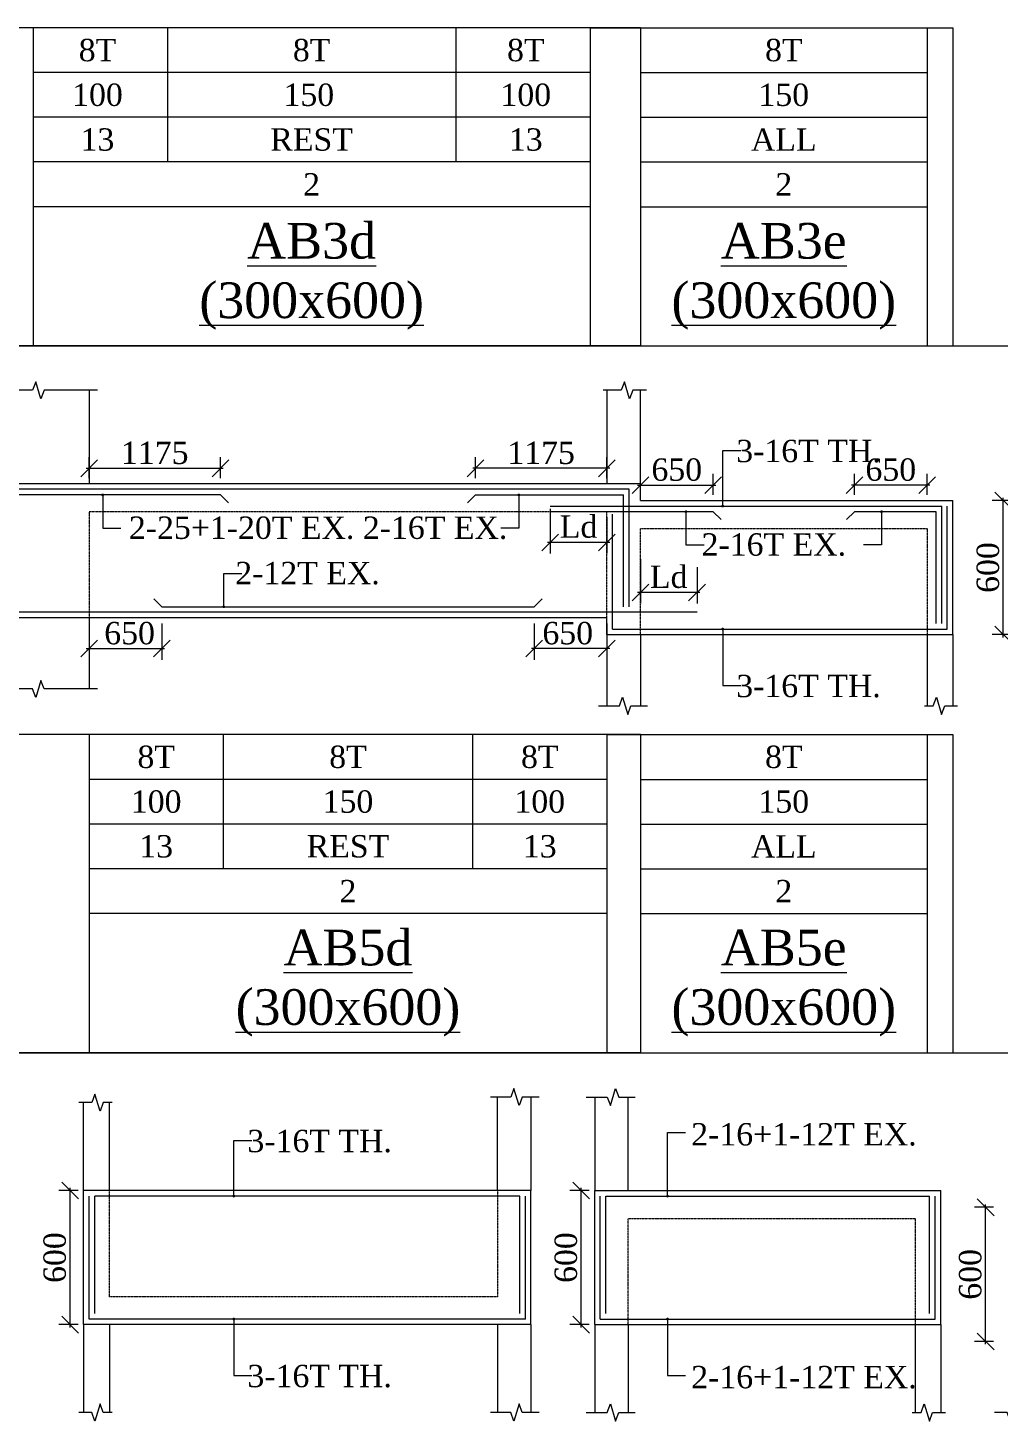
# Model space of a CAD drawing. Header units: inches. Extents: x 11017527 to 11245450, y -2821070 to -2693013.
# Drawn here: x 11076923 to 11085609, y -2767444 to -2754978 of the extents above; entities that cross this region are included whole.
import ezdxf
from ezdxf.enums import TextEntityAlignment as Align

# ---------------------------------------------------------------- set-up
doc = ezdxf.new("R2010")
doc.units = ezdxf.units.IN
doc.header["$LTSCALE"] = 0.5
doc.header["$MEASUREMENT"] = 0
doc.linetypes.add('HIDDEN', pattern=[9.525, 6.35, -3.175])
doc.layers.get('0').update_dxf_attribs({"lineweight": 0})
for name, color, linetype, lineweight in [('S-CUT OUT LINE', 9, 'Continuous', 9), ('S-DIM L.S.', 4, 'Continuous', 9), ('S-L.S.SECTION', 5, 'Continuous', 9), ('S-L.S.SLAB LINE', 8, 'HIDDEN', 5), ('S-L.S.STEEL', 6, 'Continuous', 15), ('S-SECTION MARK', 7, 'Continuous', 0), ('S-SHEET', 251, 'Continuous', 0), ('S-TEXT', 7, 'Continuous', 0), ('S-TEXT L.S. BEAM NO.', 30, 'Continuous', 5), ('S-TEXT. L.S.', 7, 'Continuous', 13)]:
    doc.layers.add(name, color=color, linetype=linetype, lineweight=lineweight)
doc.styles.add('135', font='arial.ttf', dxfattribs={"width": 0.8, "height": 135})
doc.styles.get("Standard").update_dxf_attribs({"font": 'times.ttf'})
doc.styles.add('TEXT', font='times.ttf')
doc.dimstyles.new('75', dxfattribs={"dimtxt": 135, "dimasz": 90, "dimexe": 0.1, "dimexo": 0.03, "dimgap": 0.09, "dimtad": 1, "dimdec": 0, "dimzin": 0, "dimdsep": 46, "dimtxsty": '135', "dimblk": 'ARCHTICK', "dimcen": 0.09, "dimclrd": 256, "dimclre": 256, "dimclrt": 256, "dimadec": 0, "dimazin": 0, "dimtfac": 1, "dimtdec": 0, "dimtofl": 0, "dimtmove": 1, "dimatfit": 3, "dimldrblk": 'DOTSMALL', "dimfxl": 1, "dimtolj": 1, "dimtzin": 0, "dimlwd": -1, "dimlwe": -1, "dimarcsym": 0})
doc.dimstyles.new('SETU_1', dxfattribs={"dimtxt": 200, "dimasz": 150, "dimexe": 100, "dimexo": 50, "dimgap": 35, "dimtad": 1, "dimdec": 0, "dimzin": 0, "dimdsep": 46, "dimtxsty": 'Standard', "dimblk": 'OBLIQUE', "dimcen": 150, "dimdle": 25, "dimclrd": 4, "dimclre": 7, "dimclrt": 256, "dimadec": 0, "dimazin": 0, "dimtfac": 1, "dimtdec": 0, "dimtofl": 0, "dimtmove": 1, "dimatfit": 3, "dimfxl": 1, "dimtolj": 1, "dimtzin": 0, "dimlwd": -1, "dimlwe": 5, "dimarcsym": 1})

# ---------------------------------------------------------------- blocks, each defined once
blk = doc.blocks.new('_Oblique')
at = {"color": 0, "linetype": 'ByBlock', "lineweight": -2}
blk.add_line((-0.5, -0.5), (0.5, 0.5), dxfattribs=at)
blk = doc.blocks.new('*D47')
at = {"layer": 'S-DIM L.S.', "color": 7, "transparency": 16777216}
blk.add_line((11082126, -2758919), (11080901, -2758919), dxfattribs=at)
at = {"layer": 'S-DIM L.S.', "color": 7, "lineweight": 5, "transparency": 16777216}
for p, q in [((11080926, -2759007), (11080926, -2758819)), ((11082101, -2759007), (11082101, -2758819))]:
    blk.add_line(p, q, dxfattribs=at)
at = {"layer": 'S-DIM L.S.', "color": 7, "transparency": 16777216, "xscale": 150, "yscale": 150, "zscale": 150, "rotation": 180}
blk.add_blockref('_Oblique', (11080926, -2758919), dxfattribs=at)
at = {"layer": 'S-DIM L.S.', "color": 7, "transparency": 16777216, "xscale": 150, "yscale": 150, "zscale": 150}
blk.add_blockref('_Oblique', (11082101, -2758919), dxfattribs=at)
at = {"layer": 'S-DIM L.S.', "transparency": 16777216, "insert": (11081513, -2758782), "char_height": 200, "attachment_point": 5, "style": 'TEXT'}
blk.add_mtext('\\A1;1175', dxfattribs=at)
blk = doc.blocks.new('*D48')
at = {"layer": 'S-DIM L.S.', "color": 7, "lineweight": 5, "transparency": 16777216}
for p, q in [((11081451, -2760307), (11081451, -2760632)), ((11082101, -2760307), (11082101, -2760632))]:
    blk.add_line(p, q, dxfattribs=at)
at = {"layer": 'S-DIM L.S.', "color": 7, "transparency": 16777216}
blk.add_line((11082126, -2760532), (11081426, -2760532), dxfattribs=at)
at = {"layer": 'S-DIM L.S.', "color": 7, "transparency": 16777216, "xscale": 150, "yscale": 150, "zscale": 150, "rotation": 180}
blk.add_blockref('_Oblique', (11081451, -2760532), dxfattribs=at)
at = {"layer": 'S-DIM L.S.', "color": 7, "transparency": 16777216, "xscale": 150, "yscale": 150, "zscale": 150}
blk.add_blockref('_Oblique', (11082101, -2760532), dxfattribs=at)
at = {"layer": 'S-DIM L.S.', "transparency": 16777216, "insert": (11081751, -2760395), "char_height": 200, "attachment_point": 5, "style": 'TEXT'}
blk.add_mtext('\\A1;650', dxfattribs=at)
blk = doc.blocks.new('*D49')
at = {"layer": 'S-DIM L.S.', "color": 7, "transparency": 16777216}
blk.add_line((11077446, -2758919), (11078671, -2758919), dxfattribs=at)
at = {"layer": 'S-DIM L.S.', "color": 7, "lineweight": 5, "transparency": 16777216}
for p, q in [((11077471, -2759007), (11077471, -2758819)), ((11078646, -2759007), (11078646, -2758819))]:
    blk.add_line(p, q, dxfattribs=at)
at = {"layer": 'S-DIM L.S.', "color": 7, "transparency": 16777216, "xscale": 150, "yscale": 150, "zscale": 150, "rotation": 180}
blk.add_blockref('_Oblique', (11077471, -2758919), dxfattribs=at)
at = {"layer": 'S-DIM L.S.', "color": 7, "transparency": 16777216, "xscale": 150, "yscale": 150, "zscale": 150}
blk.add_blockref('_Oblique', (11078646, -2758919), dxfattribs=at)
at = {"layer": 'S-DIM L.S.', "transparency": 16777216, "insert": (11078058, -2758782), "char_height": 200, "attachment_point": 5, "style": 'TEXT'}
blk.add_mtext('\\A1;1175', dxfattribs=at)
blk = doc.blocks.new('*D50')
at = {"layer": 'S-DIM L.S.', "color": 7, "lineweight": 5, "transparency": 16777216}
for p, q in [((11077471, -2760307), (11077471, -2760632)), ((11078121, -2760307), (11078121, -2760632))]:
    blk.add_line(p, q, dxfattribs=at)
at = {"layer": 'S-DIM L.S.', "color": 7, "transparency": 16777216}
blk.add_line((11077446, -2760532), (11078146, -2760532), dxfattribs=at)
at = {"layer": 'S-DIM L.S.', "color": 7, "transparency": 16777216, "xscale": 150, "yscale": 150, "zscale": 150, "rotation": 180}
blk.add_blockref('_Oblique', (11077471, -2760532), dxfattribs=at)
at = {"layer": 'S-DIM L.S.', "color": 7, "transparency": 16777216, "xscale": 150, "yscale": 150, "zscale": 150}
blk.add_blockref('_Oblique', (11078121, -2760532), dxfattribs=at)
at = {"layer": 'S-DIM L.S.', "transparency": 16777216, "insert": (11077833, -2760395), "char_height": 200, "attachment_point": 5, "style": 'TEXT'}
blk.add_mtext('\\A1;650', dxfattribs=at)
blk = doc.blocks.new('_ArchTick')
at = {"color": 0, "linetype": 'ByBlock', "const_width": 0.15}
blk.add_lwpolyline([(-0.5, -0.5), (0.5, 0.5)], dxfattribs=at)
blk = doc.blocks.new('*D64')
at = {"layer": 'S-DIM L.S.', "color": 7, "lineweight": 5, "transparency": 16777216}
for p, q in [((11084315, -2759157), (11084315, -2758969)), ((11084965, -2759157), (11084965, -2758969))]:
    blk.add_line(p, q, dxfattribs=at)
at = {"layer": 'S-DIM L.S.', "color": 7, "transparency": 16777216}
blk.add_line((11084990, -2759069), (11084290, -2759069), dxfattribs=at)
at = {"layer": 'S-DIM L.S.', "color": 7, "transparency": 16777216, "xscale": 150, "yscale": 150, "zscale": 150, "rotation": 180}
blk.add_blockref('_Oblique', (11084315, -2759069), dxfattribs=at)
at = {"layer": 'S-DIM L.S.', "color": 7, "transparency": 16777216, "xscale": 150, "yscale": 150, "zscale": 150}
blk.add_blockref('_Oblique', (11084965, -2759069), dxfattribs=at)
at = {"layer": 'S-DIM L.S.', "transparency": 16777216, "insert": (11084640, -2758932), "char_height": 200, "attachment_point": 5, "style": 'TEXT'}
blk.add_mtext('\\A1;650', dxfattribs=at)
blk = doc.blocks.new('*D65')
at = {"layer": 'S-DIM L.S.', "color": 7, "lineweight": 5, "transparency": 16777216}
for p, q in [((11082401, -2759157), (11082401, -2758969)), ((11083051, -2759157), (11083051, -2758969))]:
    blk.add_line(p, q, dxfattribs=at)
at = {"layer": 'S-DIM L.S.', "color": 7, "transparency": 16777216}
blk.add_line((11082376, -2759069), (11083076, -2759069), dxfattribs=at)
at = {"layer": 'S-DIM L.S.', "color": 7, "transparency": 16777216, "xscale": 150, "yscale": 150, "zscale": 150, "rotation": 180}
blk.add_blockref('_Oblique', (11082401, -2759069), dxfattribs=at)
at = {"layer": 'S-DIM L.S.', "color": 7, "transparency": 16777216, "xscale": 150, "yscale": 150, "zscale": 150}
blk.add_blockref('_Oblique', (11083051, -2759069), dxfattribs=at)
at = {"layer": 'S-DIM L.S.', "transparency": 16777216, "insert": (11082726, -2758932), "char_height": 200, "attachment_point": 5, "style": 'TEXT'}
blk.add_mtext('\\A1;650', dxfattribs=at)
blk = doc.blocks.new('*D60')
at = {"layer": 'S-DIM L.S.', "color": 6, "transparency": 16777216}
blk.add_line((11085646, -2760432), (11085646, -2759182), dxfattribs=at)
at = {"layer": 'S-DIM L.S.', "color": 7, "lineweight": 5, "transparency": 16777216}
for p, q in [((11085716, -2759207), (11085546, -2759207)), ((11085716, -2760407), (11085546, -2760407))]:
    blk.add_line(p, q, dxfattribs=at)
at = {"layer": 'S-DIM L.S.', "color": 6, "transparency": 16777216, "xscale": 150, "yscale": 150, "zscale": 150}
for p, rotation in [((11085646, -2759207), 90), ((11085646, -2760407), 270)]:
    blk.add_blockref('_Oblique', p, dxfattribs=dict(at, rotation=rotation))
at = {"layer": 'S-DIM L.S.', "transparency": 16777216, "insert": (11085509, -2759807), "char_height": 200, "attachment_point": 5, "rotation": 90, "style": 'TEXT'}
blk.add_mtext('\\A1;600', dxfattribs=at)
blk = doc.blocks.new('*D94')
at = {"layer": 'S-DIM L.S.', "color": 7, "lineweight": 5, "transparency": 16777216}
for p, q in [((11077372, -2765381), (11077201, -2765381)), ((11077372, -2766581), (11077201, -2766581))]:
    blk.add_line(p, q, dxfattribs=at)
at = {"layer": 'S-DIM L.S.', "color": 6, "transparency": 16777216}
blk.add_line((11077301, -2766606), (11077301, -2765356), dxfattribs=at)
at = {"layer": 'S-DIM L.S.', "color": 6, "transparency": 16777216, "xscale": 150, "yscale": 150, "zscale": 150}
for p, rotation in [((11077301, -2765381), 90), ((11077301, -2766581), 270)]:
    blk.add_blockref('_Oblique', p, dxfattribs=dict(at, rotation=rotation))
at = {"layer": 'S-DIM L.S.', "transparency": 16777216, "insert": (11077164, -2765981), "char_height": 200, "attachment_point": 5, "rotation": 90, "style": 'TEXT'}
blk.add_mtext('\\A1;600', dxfattribs=at)
blk = doc.blocks.new('*D95')
at = {"layer": 'S-DIM L.S.', "color": 7, "lineweight": 5, "transparency": 16777216}
for p, q in [((11085559, -2765531), (11085388, -2765531)), ((11085559, -2766731), (11085388, -2766731))]:
    blk.add_line(p, q, dxfattribs=at)
at = {"layer": 'S-DIM L.S.', "color": 6, "transparency": 16777216}
blk.add_line((11085488, -2766756), (11085488, -2765506), dxfattribs=at)
at = {"layer": 'S-DIM L.S.', "color": 6, "transparency": 16777216, "xscale": 150, "yscale": 150, "zscale": 150}
for p, rotation in [((11085488, -2765531), 90), ((11085488, -2766731), 270)]:
    blk.add_blockref('_Oblique', p, dxfattribs=dict(at, rotation=rotation))
at = {"layer": 'S-DIM L.S.', "transparency": 16777216, "insert": (11085351, -2766131), "char_height": 200, "attachment_point": 5, "rotation": 90, "style": 'TEXT'}
blk.add_mtext('\\A1;600', dxfattribs=at)
blk = doc.blocks.new('*D96')
at = {"layer": 'S-DIM L.S.', "color": 7, "lineweight": 5, "transparency": 16777216}
for p, q in [((11081942, -2765381), (11081771, -2765381)), ((11081942, -2766581), (11081771, -2766581))]:
    blk.add_line(p, q, dxfattribs=at)
at = {"layer": 'S-DIM L.S.', "color": 6, "transparency": 16777216}
blk.add_line((11081871, -2766606), (11081871, -2765356), dxfattribs=at)
at = {"layer": 'S-DIM L.S.', "color": 6, "transparency": 16777216, "xscale": 150, "yscale": 150, "zscale": 150}
for p, rotation in [((11081871, -2765381), 90), ((11081871, -2766581), 270)]:
    blk.add_blockref('_Oblique', p, dxfattribs=dict(at, rotation=rotation))
at = {"layer": 'S-DIM L.S.', "transparency": 16777216, "insert": (11081735, -2765981), "char_height": 200, "attachment_point": 5, "rotation": 90, "style": 'TEXT'}
blk.add_mtext('\\A1;600', dxfattribs=at)
blk = doc.blocks.new('*D367')
at = {"layer": 'S-DIM L.S.', "color": 7, "lineweight": 5, "transparency": 16777216}
for p, q in [((11082401, -2759731), (11082401, -2760130)), ((11082907, -2759805), (11082907, -2760130))]:
    blk.add_line(p, q, dxfattribs=at)
at = {"layer": 'S-DIM L.S.', "color": 7, "transparency": 16777216}
blk.add_line((11082932, -2760030), (11082376, -2760030), dxfattribs=at)
at = {"layer": 'S-DIM L.S.', "color": 7, "transparency": 16777216, "xscale": 150, "yscale": 150, "zscale": 150, "rotation": 180}
blk.add_blockref('_Oblique', (11082401, -2760030), dxfattribs=at)
at = {"layer": 'S-DIM L.S.', "color": 7, "transparency": 16777216, "xscale": 150, "yscale": 150, "zscale": 150}
blk.add_blockref('_Oblique', (11082907, -2760030), dxfattribs=at)
at = {"layer": 'S-DIM L.S.', "transparency": 16777216, "insert": (11082654, -2759891), "char_height": 200, "attachment_point": 5, "style": 'TEXT'}
blk.add_mtext('\\A1;Ld', dxfattribs=at)
blk = doc.blocks.new('*D368')
at = {"layer": 'S-DIM L.S.', "color": 7, "lineweight": 5, "transparency": 16777216}
for p, q in [((11081594, -2759282), (11081594, -2759682)), ((11082101, -2759357), (11082101, -2759682))]:
    blk.add_line(p, q, dxfattribs=at)
at = {"layer": 'S-DIM L.S.', "color": 7, "transparency": 16777216}
blk.add_line((11082126, -2759582), (11081569, -2759582), dxfattribs=at)
at = {"layer": 'S-DIM L.S.', "color": 7, "transparency": 16777216, "xscale": 150, "yscale": 150, "zscale": 150, "rotation": 180}
blk.add_blockref('_Oblique', (11081594, -2759582), dxfattribs=at)
at = {"layer": 'S-DIM L.S.', "color": 7, "transparency": 16777216, "xscale": 150, "yscale": 150, "zscale": 150}
blk.add_blockref('_Oblique', (11082101, -2759582), dxfattribs=at)
at = {"layer": 'S-DIM L.S.', "transparency": 16777216, "insert": (11081848, -2759442), "char_height": 200, "attachment_point": 5, "style": 'TEXT'}
blk.add_mtext('\\A1;Ld', dxfattribs=at)

msp = doc.modelspace()

# ---------------------------------------------------------------- linework, layer by layer
at = {"layer": 'S-CUT OUT LINE'}
for points, elevation in [([(11077545.811, -2758220.706), (11077068.396, -2758220.706), (11077040.426, -2758297.554), (11076993.749, -2758143.859), (11076965.779, -2758220.706), (11076488.292, -2758220.706)], 0.065), ([(11082456.144, -2758220.706), (11082332.533, -2758220.706), (11082304.562, -2758297.554), (11082257.886, -2758143.859), (11082229.915, -2758220.706), (11082068.288, -2758220.706)], 0.065), ([(11077545.811, -2760893.476), (11077068.396, -2760893.476), (11077040.426, -2760816.628), (11076993.749, -2760970.323), (11076965.779, -2760893.476), (11076488.292, -2760893.476)], 0.065), ([(11082025.811, -2761043.476), (11082212.798, -2761043.476), (11082240.768, -2760966.628), (11082287.445, -2761120.323), (11082315.415, -2761043.476), (11082463.798, -2761043.476)], 0.048), ([(11084940.706, -2761043.489), (11085019.247, -2761043.489), (11085047.217, -2760966.641), (11085093.894, -2761120.337), (11085121.864, -2761043.489), (11085237.807, -2761043.489)], 0.051), ([(11077676.557, -2764594.381), (11077598.017, -2764594.381), (11077570.046, -2764671.229), (11077523.37, -2764517.534), (11077495.399, -2764594.381), (11077379.457, -2764594.381)], 0.061), ([(11081497.034, -2764544.512), (11081343.443, -2764544.526), (11081315.472, -2764621.373), (11081268.796, -2764467.678), (11081240.825, -2764544.526), (11081059.047, -2764544.523)], 0.061), ([(11081917.307, -2764544.453), (11082104.293, -2764544.453), (11082132.263, -2764621.301), (11082178.94, -2764467.605), (11082206.911, -2764544.453), (11082355.293, -2764544.453)], 0.061), ([(11077676.557, -2767367.295), (11077598.017, -2767367.295), (11077570.046, -2767290.447), (11077523.37, -2767444.143), (11077495.399, -2767367.295), (11077379.457, -2767367.295)], 0.061), ([(11081497.034, -2767367.281), (11081343.443, -2767367.295), (11081315.472, -2767290.447), (11081268.796, -2767444.143), (11081240.825, -2767367.295), (11081059.047, -2767367.292)], 0.061), ([(11081917.307, -2767367.222), (11082104.293, -2767367.222), (11082132.263, -2767290.374), (11082178.94, -2767444.07), (11082206.911, -2767367.222), (11082355.293, -2767367.222)], 0.061), ([(11084832.202, -2767367.236), (11084910.742, -2767367.236), (11084938.713, -2767290.388), (11084985.39, -2767444.083), (11085013.36, -2767367.236), (11085129.303, -2767367.236)], 0.064), ([(11085863.135, -2767367.236), (11085784.594, -2767367.236), (11085756.624, -2767290.388), (11085709.947, -2767444.083), (11085681.977, -2767367.236), (11085566.034, -2767367.236)], 0.064)]:
    msp.add_lwpolyline(points, dxfattribs=dict(at, elevation=elevation))
at = {"layer": 'S-L.S.SECTION', "color": 1}
for p, q in [((11077470.811, -2758220.706, 0.055), (11077470.811, -2759057.091, 0.055)), ((11082100.811, -2758220.706, 0.043), (11082100.811, -2759057.091, 0.043)), ((11082400.811, -2759057.091, 0.043), (11082400.811, -2758220.706, 0.043)), ((11077470.811, -2760257.091, 0.055), (11077470.811, -2760893.476, 0.055)), ((11082100.811, -2760407.043, 0.06), (11082100.811, -2761043.476, 0.048)), ((11082400.811, -2760407.043, 0.031), (11082400.811, -2761043.476, 0.019)), ((11084965.228, -2760407.056, 0.063), (11084965.228, -2761043.489, 0.051)), ((11085195.228, -2760407.008, 0.029), (11085195.228, -2761043.441, 0.017)), ((11081122.033, -2765380.907, 0.013), (11081122.033, -2764544.523, 0.013)), ((11081422.034, -2764544.512, 0.049), (11081422.034, -2765380.897, 0.049)), ((11081992.307, -2764544.453, 0.061), (11081992.307, -2765380.838, 0.061)), ((11082292.307, -2765380.838, 0.032), (11082292.307, -2764544.453, 0.032)), ((11077422.035, -2765380.862, 0.039), (11077422.035, -2764594.43, 0.027)), ((11077652.035, -2765380.814, 0.073), (11077652.035, -2764594.381, 0.061)), ((11077422.035, -2766580.814, 0.039), (11077422.035, -2767367.247, 0.027)), ((11077652.035, -2766580.862, 0.073), (11077652.035, -2767367.295, 0.061)), ((11081122.033, -2766580.859, 0.025), (11081122.033, -2767367.292, 0.013)), ((11081422.034, -2766580.849, 0.061), (11081422.034, -2767367.281, 0.049)), ((11081992.307, -2766580.79, 0.073), (11081992.307, -2767367.222, 0.061)), ((11082292.307, -2766580.79, 0.044), (11082292.307, -2767367.222, 0.032)), ((11084856.724, -2766580.803, 0.076), (11084856.724, -2767367.236, 0.064)), ((11085086.724, -2766580.755, 0.042), (11085086.724, -2767367.188, 0.03))]:
    msp.add_line(p, q, dxfattribs=at)
at = {"layer": 'S-L.S.SECTION', "color": 5}
for p, q in [((11082400.811, -2759057.091, 0.027), (11063710.811, -2759057.091, 0.043)), ((11082400.813, -2759207.091, 0.043), (11082400.811, -2759057.091, 0.043)), ((11082400.811, -2759207.091, 0.043), (11085195.228, -2759207.056, 0.017)), ((11085195.228, -2760407.008, 0.029), (11085195.228, -2759207.056, 0.017)), ((11082100.807, -2760257.099, 0.06), (11064010.811, -2760257.091, 0.043)), ((11082100.811, -2760407.043, 0.055), (11082100.807, -2760257.091, 0.06)), ((11082100.811, -2760407.043, 0.038), (11085195.228, -2760407.008, 0.029)), ((11081422.034, -2765380.897, 0.027), (11077422.035, -2765380.862, 0.027)), ((11077422.035, -2766580.814, 0.039), (11077422.035, -2765380.862, 0.027)), ((11081422.034, -2766580.849, 0.056), (11081422.034, -2765380.897, 0.044)), ((11081992.307, -2765380.838, 0.039), (11085086.724, -2765380.803, 0.03)), ((11081992.307, -2766580.79, 0.068), (11081992.307, -2765380.838, 0.056)), ((11085086.724, -2766580.755, 0.042), (11085086.724, -2765380.803, 0.03)), ((11081422.034, -2766580.849, 0.039), (11077422.035, -2766580.814, 0.039)), ((11081992.307, -2766580.79, 0.051), (11085086.724, -2766580.755, 0.042))]:
    msp.add_line(p, q, dxfattribs=at)
at = {"layer": 'S-L.S.SLAB LINE', "linetype": 'HIDDEN', "ltscale": 0.8}
for p, q in [((11082100.807, -2759307.092, 0.043), (11077470.811, -2759307.092, 0.043)), ((11077470.811, -2759307.092, 0.038), (11077470.811, -2760257.091, 0.038)), ((11082100.807, -2760257.091, 0.043), (11082100.807, -2759307.092, 0.043)), ((11082400.811, -2759457.092, 0.034), (11084965.228, -2759457.06, 0.051)), ((11082400.811, -2760407.043, 0.031), (11082400.811, -2759457.092, 0.021)), ((11084965.228, -2759457.06, 0.037), (11084965.228, -2760407.008, 0.046)), ((11077652.035, -2766330.879, 0.046), (11077652.035, -2765380.931, 0.056)), ((11081122.033, -2765380.886, 0.025), (11081122.033, -2766330.837, 0.016)), ((11082292.307, -2765630.839, 0.047), (11084856.724, -2765630.807, 0.064)), ((11082292.307, -2766580.79, 0.044), (11082292.307, -2765630.839, 0.034)), ((11084856.724, -2765630.807, 0.05), (11084856.724, -2766580.755, 0.059)), ((11081122.033, -2766330.837, 0.028), (11077652.035, -2766330.879, 0.061))]:
    msp.add_line(p, q, dxfattribs=at)
at = {"layer": 'S-L.S.STEEL', "color": 1}
for p, q in [((11082300.811, -2759107.091, 0.027), (11063810.811, -2759107.091, 0.043)), ((11082300.811, -2760157.091, 0.043), (11082300.811, -2759107.091, 0.043)), ((11081594.424, -2759257.098, 0.028), (11085095.228, -2759257.056, 0.017)), ((11085095.228, -2760307.008, 0.029), (11085095.228, -2759257.056, 0.017)), ((11085145.228, -2760357.008, 0.029), (11085145.228, -2759257.056, 0.017)), ((11082150.811, -2760357.043, 0.055), (11082150.811, -2759328.73, 0.043)), ((11082907.19, -2760207.091, 0.026), (11063204.428, -2760207.091, 0.043)), ((11082150.811, -2760357.043, 0.038), (11085145.228, -2760357.008, 0.029)), ((11077472.035, -2766530.814, 0.039), (11077472.035, -2765430.862, 0.027)), ((11081322.034, -2765430.897, 0.027), (11077522.035, -2765430.862, 0.027)), ((11077522.035, -2766480.814, 0.039), (11077522.035, -2765430.862, 0.027)), ((11081322.034, -2766480.849, 0.056), (11081322.034, -2765430.897, 0.044)), ((11081372.034, -2766530.849, 0.056), (11081372.034, -2765430.897, 0.044)), ((11082042.307, -2766530.79, 0.068), (11082042.307, -2765430.838, 0.056)), ((11082092.307, -2765430.838, 0.039), (11084986.724, -2765430.803, 0.03)), ((11082092.307, -2766480.79, 0.068), (11082092.307, -2765430.838, 0.056)), ((11084986.724, -2766480.755, 0.042), (11084986.724, -2765430.803, 0.03)), ((11085036.724, -2766530.755, 0.042), (11085036.724, -2765430.803, 0.03)), ((11081372.034, -2766530.849, 0.039), (11077472.035, -2766530.814, 0.039)), ((11082042.307, -2766530.79, 0.051), (11085036.724, -2766530.755, 0.042))]:
    msp.add_line(p, q, dxfattribs=at)
at = {"layer": 'S-L.S.STEEL'}
for p, q in [((11078645.811, -2759157.091, 0.054), (11074770.811, -2759157.091, -0.007)), ((11078645.811, -2759157.091, 0.068), (11078716.82, -2759228.1, 0.068)), ((11080925.807, -2759157.091, 0.056), (11080854.799, -2759228.1, 0.056)), ((11080925.807, -2759157.091, 0.043), (11082250.811, -2759157.091, 0.026)), ((11082250.811, -2760157.091, 0.043), (11082250.811, -2759157.091, 0.043)), ((11083050.811, -2759307.1, 0.018), (11081594.424, -2759307.084, 0.002)), ((11083050.811, -2759307.1, 0.016), (11083121.82, -2759378.108, 0.016)), ((11084315.228, -2759307.047, 0.035), (11084244.22, -2759378.056, 0.035)), ((11085045.228, -2759307.056, 0.017), (11084315.228, -2759307.047, 0.022)), ((11085045.228, -2760307.008, 0.029), (11085045.228, -2759307.056, 0.017)), ((11078120.811, -2760157.091, 0.062), (11078049.803, -2760086.082, 0.062)), ((11078120.811, -2760157.091, 0.038), (11081450.807, -2760157.091, 0.043)), ((11081450.807, -2760157.091, 0.06), (11081521.816, -2760086.082, 0.06))]:
    msp.add_line(p, q, dxfattribs=at)
at = {"layer": 'S-SHEET'}
for p, q in [((11082400.811, -2754978.33, 0.017), (11063710.811, -2754978.33, 0.034)), ((11076970.811, -2754978.33, 0.022), (11076970.811, -2757824.118, 0.022)), ((11078170.811, -2754978.33, 0.019), (11078170.811, -2756178.33, 0.019)), ((11080750.811, -2754978.33, 0.019), (11080750.811, -2756178.33, 0.019)), ((11081950.811, -2754978.33, 0.029), (11085195.228, -2754978.296, 0.02)), ((11081950.811, -2754978.33, 0.017), (11081950.811, -2757824.118, 0.017)), ((11081950.811, -2754978.33, 0.017), (11081950.811, -2757824.118, 0.017)), ((11082400.811, -2754978.33, 0.005), (11082400.811, -2757824.118, 0.005)), ((11082400.811, -2754978.33, 0.017), (11082400.811, -2757824.118, 0.017)), ((11084965.228, -2754978.296, 0.02), (11084965.228, -2757824.083, 0.02)), ((11085195.228, -2754978.296, 0.003), (11085195.228, -2757824.083, 0.003)), ((11081950.811, -2755378.33, 0.035), (11076970.811, -2755378.33, 0.035)), ((11082400.811, -2755378.33, 0.015), (11084965.228, -2755378.296, 0.02)), ((11081950.811, -2755778.33, 0.035), (11076970.811, -2755778.33, 0.035)), ((11082400.811, -2755778.33, 0.015), (11084965.228, -2755778.296, 0.02)), ((11081950.811, -2756178.33, 0.035), (11076970.811, -2756178.33, 0.035)), ((11082400.811, -2756178.33, 0.015), (11084965.228, -2756178.296, 0.02)), ((11081950.811, -2756578.33, 0.035), (11076970.811, -2756578.33, 0.035)), ((11082400.811, -2756578.33, 0.015), (11084965.228, -2756578.296, 0.02)), ((11057421.852, -2757824.07, -0.001), (11115101.842, -2757824.07, -0.001)), ((11082400.811, -2757824.118, 0.017), (11063710.811, -2757824.118, 0.034)), ((11081950.811, -2757824.118, 0.029), (11085195.228, -2757824.083, 0.02)), ((11082400.811, -2761302.091, 0.043), (11063710.811, -2761302.091, 0.06)), ((11077470.811, -2761302.091, 0.06), (11077470.811, -2764147.878, 0.06)), ((11078670.811, -2761302.091, 0.055), (11078670.811, -2762502.091, 0.055)), ((11080900.811, -2761302.091, 0.055), (11080900.811, -2762502.091, 0.055)), ((11082100.811, -2761302.091, 0.043), (11085195.228, -2761302.056, 0.034)), ((11082100.811, -2761302.091, 0.043), (11082100.811, -2764147.878, 0.043)), ((11082100.811, -2761302.091, 0.031), (11082100.811, -2764147.878, 0.031)), ((11082400.811, -2761302.091, 0.043), (11082400.811, -2764147.878, 0.043)), ((11082400.811, -2761302.091, 0.019), (11082400.811, -2764147.878, 0.019)), ((11084965.228, -2761302.056, 0.034), (11084965.228, -2764147.844, 0.034)), ((11085195.228, -2761302.056, 0.017), (11085195.228, -2764147.844, 0.017)), ((11082100.811, -2761702.091, 0.06), (11077470.811, -2761702.091, 0.072)), ((11082400.811, -2761702.091, 0.028), (11084965.228, -2761702.056, 0.034)), ((11082100.811, -2762102.091, 0.06), (11077470.811, -2762102.091, 0.072)), ((11082400.811, -2762102.091, 0.028), (11084965.228, -2762102.056, 0.034)), ((11082100.811, -2762502.091, 0.06), (11077470.811, -2762502.091, 0.072)), ((11082400.811, -2762502.091, 0.028), (11084965.228, -2762502.056, 0.034)), ((11082100.811, -2762902.091, 0.06), (11077470.811, -2762902.091, 0.072)), ((11082400.811, -2762902.091, 0.028), (11084965.228, -2762902.056, 0.034)), ((11057421.852, -2764147.83), (11115101.842, -2764147.83)), ((11082400.811, -2764147.878, 0.043), (11063710.811, -2764147.878, 0.06)), ((11082100.811, -2764147.878, 0.043), (11085195.228, -2764147.844, 0.034))]:
    msp.add_line(p, q, dxfattribs=at)

# ---------------------------------------------------------------- texts
at = {"layer": 'S-TEXT', "char_height": 200, "attachment_point": 5, "style": 'TEXT'}
for s, insert, width in [('8T', (11077545.811, -2755178.33, 0.017), 1150), ('8T', (11079460.811, -2755178.315, 0.029), 2580), ('8T', (11081375.811, -2755178.33, 0.017), 1150), ('8T', (11083683.02, -2755178.298, 0.018), 2564.41704), ('\\pt2025;100', (11077545.811, -2755578.33, 0.018), 1150), ('\\pxt9.000002;150', (11079435.811, -2755578.315, 0.027), 2630), ('\\pt2025;100', (11081375.811, -2755578.33, 0.018), 1150), ('\\pxt9.000002;150', (11083683.02, -2755578.298, 0.02), 2564.41704), ('13', (11077545.811, -2755978.33, 0.017), 1150), ('REST', (11079460.811, -2755978.3, 0.02), 2580), ('13', (11081375.811, -2755978.33, 0.017), 1150), ('ALL', (11083683.02, -2755978.308, 0.02), 2564.41704), ('2', (11079460.811, -2756378.315, 0.02), 4980), ('2', (11083683.02, -2756378.291, 0.019), 2564.41704), ('8T', (11078070.811, -2761502.091, 0.04), 1200), ('8T', (11079785.811, -2761502.076, 0.055), 2230), ('8T', (11081500.811, -2761502.091, 0.04), 1200), ('8T', (11083683.02, -2761502.059, 0.032), 2564.41704), ('\\pt2025;100', (11078070.811, -2761902.091, 0.033), 1200), ('\\pxt9.000002;150', (11079785.811, -2761902.061, 0.053), 2230), ('\\pt2025;100', (11081500.811, -2761902.091, 0.033), 1200), ('\\pxt9.000002;150', (11083683.02, -2761902.059, 0.034), 2564.41704), ('13', (11078070.811, -2762302.091, 0.033), 1200), ('REST', (11079785.811, -2762302.076, 0.055), 2230), ('13', (11081500.811, -2762302.091, 0.033), 1200), ('ALL', (11083683.02, -2762302.069, 0.034), 2564.41704), ('2', (11079785.811, -2762702.076, 0.059), 4630), ('2', (11083683.02, -2762702.052, 0.033), 2564.41704)]:
    msp.add_mtext(s, dxfattribs=dict(at, insert=insert, width=width))
at = {"layer": 'S-TEXT L.S. BEAM NO.', "linetype": 'ByBlock', "char_height": 319.2745, "attachment_point": 5, "style": 'TEXT'}
for s, insert, width in [('{\\LAB3d\\P(300x600)}', (11079460.811, -2757201.209, 0.032), 4980), ('{\\LAB3e\\P(300x600)}', (11083683.02, -2757201.192, 0.015), 2564.41704), ('{\\LAB5d\\P(300x600)}', (11079785.811, -2763524.97, 0.064), 4630), ('{\\LAB5e\\P(300x600)}', (11083683.02, -2763524.952, 0.029), 2564.41704)]:
    msp.add_mtext(s, dxfattribs=dict(at, insert=insert, width=width))
at = {"layer": 'S-TEXT. L.S.', "style": 'TEXT'}
for s, p in [('3-16T TH.', (11083903.97, -2758863.896, 0.029)), ('2-16T EX.', (11080564.876, -2759550.51, 0.015)), ('2-16T EX.', (11083594.086, -2759700.51, 0.025)), ('2-12T EX.', (11079424.077, -2759956.232, 0.019)), ('3-16T TH.', (11083903.97, -2760966.525, 0.041)), ('3-16T TH.', (11079532.548, -2765037.716, 0.042)), ('3-16T TH.', (11079532.548, -2767140.344, 0.054))]:
    msp.add_text(s, height=200, dxfattribs=at).set_placement(p, align=Align.CENTER)
for s, p in [('2-25+1-20T EX.', (11077826.813, -2759550.51, 0.015)), ('2-16+1-12T EX.', (11082855.334, -2764977.462, 0.009)), ('2-16+1-12T EX.', (11082855.334, -2767150.091, 0.009))]:
    msp.add_text(s, height=200, dxfattribs=at).set_placement(p)

# ---------------------------------------------------------------- dimensions: what is measured, and where the dimension line sits
at = {"layer": 'S-DIM L.S.'}
for base, p1, p2, picture, middle in [((11078645.811, -2758918.939, 0.089), (11077470.811, -2759057.091, 0.072), (11078645.811, -2759057.091, 0.068), '*D49', (11078058.311, -2758781.921, 0.089)), ((11083050.811, -2759068.948, 0.019), (11082400.811, -2759207.091, 0.019), (11083050.811, -2759207.1, 0.016), '*D65', (11082725.811, -2758932.218, 0.019))]:
    dim = msp.add_linear_dim(base=base, p1=p1, p2=p2, dimstyle='SETU_1', override={"dimtxsty": 'TEXT', "dimblk": 'Oblique', "dimclrd": 7, "dimarcsym": 1}, dxfattribs=at)
    dim.commit()
    dim.dimension.update_dxf_attribs({"geometry": picture, "text_midpoint": middle})
for base, p1, p2, picture, middle in [((11080925.807, -2758918.939, 0.06), (11082100.807, -2759057.091, 0.06), (11080925.807, -2759057.091, 0.056), '*D47', (11081513.307, -2758781.921, 0.06)), ((11084315.228, -2759068.905, 0.034), (11084965.228, -2759207.056, 0.034), (11084315.228, -2759207.047, 0.035), '*D64', (11084640.228, -2758932.174, 0.034))]:
    dim = msp.add_linear_dim(base=base, p1=p1, p2=p2, angle=180, dimstyle='SETU_1', override={"dimtxsty": 'TEXT', "dimblk": 'Oblique', "dimclrd": 7, "dimarcsym": 1}, dxfattribs=at)
    dim.commit()
    dim.dimension.update_dxf_attribs({"geometry": picture, "text_midpoint": middle})
at = {"layer": 'S-DIM L.S.', "color": 7}
for base, p1, p2, picture, middle in [((11085645.531, -2759207.056, 0.017), (11085766.445, -2760407.008, 0.029), (11085766.445, -2759207.056, 0.017), '*D60', (11085508.8, -2759807.032, 0.017)), ((11077301.121, -2765380.862, 0.007), (11077422.035, -2766580.862, 0.007), (11077422.035, -2765380.862, 0.007), '*D94', (11077164.391, -2765980.862, 0.007)), ((11081871.393, -2765380.803, 0.03), (11081992.307, -2766580.803, 0.03), (11081992.307, -2765380.803, 0.03), '*D96', (11081734.663, -2765980.803, 0.03)), ((11085487.699, -2765530.803, 0.03), (11085608.613, -2766730.803, 0.03), (11085608.613, -2765530.803, 0.03), '*D95', (11085350.969, -2766130.803, 0.03))]:
    dim = msp.add_linear_dim(base=base, p1=p1, p2=p2, angle=90, dimstyle='SETU_1', override={"dimlfac": 0.5, "dimtxsty": 'TEXT', "dimclrd": 6, "dimarcsym": 1}, dxfattribs=at)
    dim.commit()
    dim.dimension.update_dxf_attribs({"geometry": picture, "text_midpoint": middle})
at = {"layer": 'S-DIM L.S.'}
for base, p1, p2, picture, middle in [((11081594.424, -2759581.829, 0.043), (11082100.807, -2759307.092, 0.043), (11081594.424, -2759232.497, 0.05), '*D368', (11081847.616, -2759581.829, 0.043)), ((11082400.807, -2760030.069, 0.046), (11082907.19, -2759755.332, 0.046), (11082400.807, -2759680.738, 0.053), '*D367', (11082653.999, -2760030.069, 0.046))]:
    dim = msp.add_linear_dim(base=base, p1=p1, p2=p2, angle=180, text='Ld', dimstyle='SETU_1', override={"dimtxsty": 'TEXT', "dimclrd": 7}, dxfattribs=at)
    dim.commit()
    dim.dimension.update_dxf_attribs({"geometry": picture, "text_midpoint": middle, "dimtype": 160})
dim = msp.add_linear_dim(base=(11078120.811, -2760531.828, 0.089), p1=(11077470.811, -2760257.091, 0.072), p2=(11078120.811, -2760257.091, 0.062), dimstyle='SETU_1', override={"dimtxsty": 'TEXT', "dimblk": 'Oblique', "dimclrd": 7, "dimarcsym": 1}, dxfattribs=at)
dim.commit()
dim.dimension.update_dxf_attribs({"geometry": '*D50', "text_midpoint": (11077833.311, -2760531.828, 0.089), "dimtype": 160})
dim = msp.add_linear_dim(base=(11081450.807, -2760531.828, 0.06), p1=(11082100.807, -2760257.091, 0.06), p2=(11081450.807, -2760257.091, 0.06), angle=180, dimstyle='SETU_1', override={"dimtxsty": 'TEXT', "dimblk": 'Oblique', "dimclrd": 7, "dimarcsym": 1}, dxfattribs=at)
dim.commit()
dim.dimension.update_dxf_attribs({"geometry": '*D48', "text_midpoint": (11081750.807, -2760531.828, 0.06), "dimtype": 160})

# ---------------------------------------------------------------- leaders
at = {"layer": 'S-SECTION MARK'}
for points in [[(11083136.494, -2759257.091, 0.026), (11083136.494, -2758759.102, 0.026), (11083297.995, -2758759.102, 0.026)], [(11077592.469, -2759157.121, 0.045), (11077592.469, -2759454.396, 0.045), (11077753.969, -2759454.396, 0.045)], [(11081314.22, -2759157.121, 0.045), (11081314.22, -2759454.396, 0.045), (11081152.719, -2759454.396, 0.045)], [(11082808.269, -2759307.121, 0.054), (11082808.269, -2759604.396, 0.054), (11082969.769, -2759604.396, 0.054)], [(11084557.771, -2759307.121, 0.054), (11084557.771, -2759604.396, 0.054), (11084396.271, -2759604.396, 0.054)], [(11078674.733, -2760157.091, 0.017), (11078674.733, -2759859.815, 0.017), (11078836.234, -2759859.815, 0.017)], [(11083136.494, -2760357.043, 0.026), (11083136.494, -2760861.731, 0.026), (11083297.995, -2760861.731, 0.026)], [(11082643.49, -2765430.838, 0.039), (11082643.49, -2764862.849, 0.039), (11082804.99, -2764862.849, 0.039)], [(11078765.072, -2765430.91, 0.039), (11078765.072, -2764932.921, 0.039), (11078926.573, -2764932.921, 0.039)], [(11078765.072, -2766530.862, 0.039), (11078765.072, -2767035.55, 0.039), (11078926.573, -2767035.55, 0.039)], [(11082643.49, -2766530.79, 0.039), (11082643.49, -2767035.477, 0.039), (11082804.99, -2767035.477, 0.039)]]:
    msp.add_leader(points, dimstyle='75', override={"dimasz": 100, "dimclrd": 7}, dxfattribs=at)

doc.saveas('drawing.dxf')
